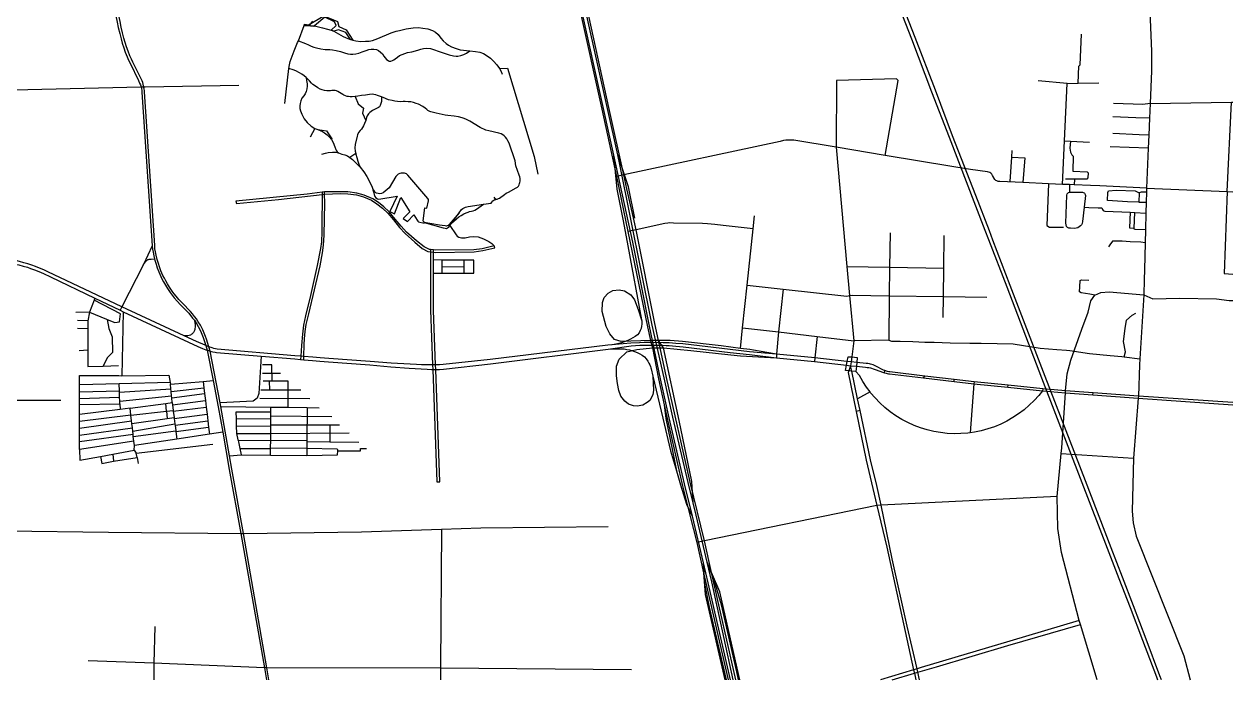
# Model space of a CAD drawing. Header units: inches. Extents: x 13425740 to 13433220, y 3664371 to 3668871.
# Drawn here: x 13428826 to 13433220, y 3664371 to 3666752 of the extents above; entities that cross this region are included whole.
import ezdxf

# ---------------------------------------------------------------- set-up
doc = ezdxf.new("R2010")
doc.units = ezdxf.units.IN
doc.header["$MEASUREMENT"] = 0

msp = doc.modelspace()

# ---------------------------------------------------------------- linework, layer by layer
for points in [[(13430469.5, 3668870.6), (13430467, 3668837.4), (13430465.4, 3668772.1), (13430465.5, 3668696.7), (13430466.6, 3668662.2), (13430468.2, 3668623.9), (13430471.7, 3668581), (13430476.1, 3668541.7), (13430484.9, 3668477.5), (13430496.1, 3668414.1), (13430526, 3668282), (13430549.9, 3668178.4), (13430636.6, 3667783.8), (13430682, 3667575.1), (13430702.2, 3667480.5), (13430725.3, 3667376.9), (13430759.8, 3667220.1), (13430806.6, 3667014), (13430851.2, 3666806.4), (13430861.8, 3666757), (13430968.7, 3666276.9), (13431037.5, 3665960.3), (13431098.4, 3665655.9)], [(13431109.5, 3665658.8), (13430991.9, 3666242.6), (13430984.2, 3666277.4), (13430871.8, 3666782.2), (13430865.8, 3666809.6), (13430820.3, 3667017.2), (13430774.9, 3667223.5), (13430739.4, 3667380), (13430716.9, 3667483.4), (13430696.6, 3667578.8), (13430651.6, 3667788.3), (13430564.2, 3668181.4), (13430540.5, 3668285.4), (13430510.3, 3668416.8), (13430498.8, 3668481), (13430490.2, 3668544.3), (13430486.6, 3668582.3), (13430483.4, 3668625.8), (13430482.4, 3668663.2), (13430481.4, 3668697.1), (13430480.5, 3668770.9), (13430480, 3668837.5), (13430482.1, 3668870.6)], [(13429129.2, 3667237.3), (13429152.5, 3666857.8), (13429154, 3666834.3), (13429154.5, 3666826.7), (13429155.3, 3666818.3), (13429156.4, 3666808.3), (13429157.7, 3666799), (13429160.1, 3666782.5), (13429164.4, 3666759.9), (13429168.6, 3666739.8), (13429173.7, 3666718.3), (13429178.7, 3666698.8), (13429183.2, 3666683.1), (13429188.2, 3666666.6), (13429194.1, 3666650.2), (13429200.4, 3666633.9), (13429205.7, 3666621.2), (13429211.1, 3666610.6)], [(13429221.6, 3666614.5), (13429216.1, 3666625), (13429210.3, 3666637.9), (13429204.1, 3666653.9), (13429198.4, 3666670), (13429193.5, 3666686.1), (13429189.1, 3666701.6), (13429184, 3666720.8), (13429179.1, 3666742.1), (13429174.9, 3666762), (13429170.7, 3666784.2), (13429168.2, 3666800.5), (13429167, 3666809.6), (13429166.1, 3666819.4), (13429165.4, 3666827), (13429164.8, 3666835.5), (13429163.4, 3666859.2), (13429139.9, 3667237.9)], [(13431838.9, 3667258.7), (13431910.5, 3667065.2), (13431973.3, 3666901.6), (13432051.5, 3666699.2), (13432124.9, 3666506.9), (13432188.8, 3666341.8)], [(13432201.3, 3666347.1), (13432138.4, 3666512.3), (13432064.4, 3666704.2), (13431986.5, 3666905.7), (13431923.1, 3667070.9), (13431852, 3667263.2)], [(13432911.3, 3666945.2), (13432923.8, 3666654.6)], [(13430844.5, 3666809.6), (13430925.7, 3666444.3)], [(13430951, 3666450), (13430871.2, 3666815.5)], [(13429820.3, 3666685.5), (13429823.1, 3666692.3), (13429844.6, 3666747.8)], [(13429845.2, 3666752.3), (13429859.3, 3666750.5), (13429916, 3666782.2), (13429965, 3666761.9), (13429970.6, 3666743.7), (13429997.2, 3666731.7), (13430020.7, 3666694.2), (13430012.1, 3666697.4), (13429995.4, 3666722.8), (13429969.4, 3666731.7), (13429951.5, 3666726.6), (13429942, 3666730.8), (13429959.9, 3666747.3), (13429954.2, 3666761.3), (13429918.7, 3666777.7), (13429881.4, 3666746), (13429878.7, 3666743.7), (13429844.6, 3666747.8), (13429845.2, 3666752.3)], [(13429844.6, 3666747.8), (13429862.6, 3666747.7), (13429881.4, 3666746), (13429911.2, 3666739.2), (13429928.8, 3666734.4), (13429942, 3666730.8), (13429951.5, 3666726.6), (13429968.6, 3666716.8), (13429985.9, 3666707.2), (13430002.3, 3666700.7), (13430012.1, 3666697.4), (13430020.7, 3666694.2), (13430032, 3666691.6), (13430049.8, 3666689.9), (13430066.5, 3666690.2), (13430080.8, 3666690.8), (13430092.2, 3666692.9), (13430112.5, 3666700.4), (13430160.5, 3666721.3), (13430178.8, 3666727.2), (13430191, 3666729.9), (13430214.6, 3666735), (13430240.9, 3666738.6), (13430260.3, 3666739.8), (13430275.2, 3666738.3), (13430293.1, 3666735.3), (13430310.1, 3666729), (13430321.2, 3666723.1), (13430331.3, 3666714.4), (13430341.2, 3666702.2), (13430349.8, 3666692.3), (13430360.6, 3666682.2), (13430368.7, 3666676.2), (13430380, 3666670.2), (13430397, 3666663.9), (13430411.7, 3666659.8), (13430423, 3666658), (13430434.3, 3666657.1), (13430446.6, 3666656.2), (13430466.6, 3666653.8), (13430483, 3666650.2), (13430496.4, 3666645.7), (13430509.9, 3666638), (13430521.8, 3666628.4), (13430532.9, 3666618), (13430544.8, 3666604.8), (13430554.4, 3666591.7), (13430560, 3666580.6), (13430563.9, 3666570.8)], [(13429873.9, 3666762.9), (13429862.6, 3666747.7)], [(13432657.9, 3666538.1), (13432660.2, 3666599.4), (13432665.3, 3666604.8), (13432669, 3666715.9)], [(13429773.4, 3666464.3), (13429788.5, 3666591.4), (13429790.9, 3666605.1), (13429793.7, 3666617.4), (13429808.2, 3666655.4)], [(13429808.2, 3666655.4), (13429820.3, 3666685.5)], [(13429823.1, 3666692.3), (13429849.4, 3666682.4), (13429859.9, 3666677.4), (13429870, 3666672.9), (13429879, 3666669), (13429889.4, 3666666), (13429904.4, 3666663), (13429920.5, 3666661), (13429937.2, 3666660.1), (13429947.4, 3666659.2), (13429959.9, 3666657.1), (13429976.6, 3666653.2), (13429991.2, 3666648.4), (13430003.2, 3666644.8), (13430012.1, 3666643), (13430021.1, 3666643), (13430031.9, 3666644.8), (13430042.3, 3666646.9), (13430055.4, 3666652.3), (13430069.5, 3666657.4), (13430079.3, 3666660.7), (13430088, 3666661.8), (13430097.2, 3666662.1), (13430106.5, 3666660.7), (13430114.6, 3666656.8), (13430122, 3666651.1), (13430128.3, 3666644.8), (13430133.4, 3666636.8), (13430138.1, 3666630.5), (13430143.2, 3666624.5), (13430148.9, 3666620.1), (13430153.4, 3666618.3), (13430159.3, 3666618.1), (13430165.5, 3666620.1), (13430170.5, 3666623), (13430175.2, 3666626.8), (13430182.9, 3666632.9), (13430191.1, 3666638.6), (13430199.8, 3666642.6), (13430220, 3666649.3), (13430234.9, 3666652.6), (13430248.6, 3666655.9), (13430260.6, 3666659.8), (13430268.6, 3666662.1), (13430277.9, 3666664.5), (13430290.1, 3666665.4), (13430303.3, 3666663.6), (13430317.6, 3666659.8), (13430331, 3666654.4), (13430348.9, 3666647.8), (13430370.7, 3666641.5), (13430386.6, 3666637.4), (13430396.1, 3666635.9), (13430403, 3666635.9), (13430413.1, 3666638.3), (13430424.8, 3666642.1), (13430434, 3666646.9), (13430446.6, 3666656.2)], [(13432923.8, 3666654.6), (13432924.5, 3666582.8), (13432918.6, 3666464.6), (13432916.4, 3666410.9), (13432913.9, 3666348.8), (13432912, 3666302.2), (13432906.1, 3666157.3), (13432905.7, 3666142.7), (13432904.8, 3666105.8), (13432903.7, 3666066.3), (13432902.1, 3666004.8), (13432900.9, 3665957.9), (13432898.3, 3665859.6)], [(13429211.1, 3666610.6), (13429242.3, 3666547.5), (13429246, 3666538.7), (13429248.8, 3666531.6), (13429251.3, 3666524.4), (13429253, 3666517.8), (13429254, 3666512.3), (13429254.4, 3666508.9), (13429254.7, 3666505.5), (13429291.9, 3665947.2), (13429293, 3665935.4), (13429294.7, 3665923.9), (13429297.2, 3665911.1), (13429300.2, 3665899.7), (13429301.4, 3665895.1), (13429305.6, 3665880.3), (13429309.9, 3665867.8), (13429315.4, 3665853.3), (13429322.8, 3665836.3), (13429328.1, 3665825.2), (13429333, 3665816), (13429339.9, 3665804.2), (13429347.3, 3665792.1), (13429357, 3665777.7), (13429364.7, 3665767.6), (13429371.5, 3665758.7), (13429382.1, 3665746.7), (13429395.1, 3665733), (13429424.4, 3665702.2), (13429438.8, 3665685), (13429445.2, 3665676.6), (13429451.6, 3665667), (13429459, 3665654.6), (13429467.3, 3665638), (13429472.3, 3665626.7), (13429476.9, 3665614.6), (13429486.5, 3665585), (13429491.7, 3665568.3)], [(13429502.1, 3665565), (13429497.1, 3665580.8), (13429488.7, 3665608.3), (13429485.3, 3665617.7), (13429480.6, 3665630.1), (13429475.5, 3665641.7), (13429466.8, 3665658.9), (13429459.1, 3665671.7), (13429452.4, 3665681.8), (13429445.8, 3665690.5), (13429438.3, 3665699.7), (13429431, 3665708.2), (13429401.5, 3665739.2), (13429388.7, 3665752.7), (13429378.4, 3665764.3), (13429371.8, 3665773), (13429364.3, 3665782.9), (13429354.8, 3665796.9), (13429347.6, 3665808.8), (13429340.8, 3665820.3), (13429336.1, 3665829.2), (13429330.9, 3665840), (13429323.7, 3665856.7), (13429318.3, 3665870.8), (13429314.1, 3665882.9), (13429310, 3665897.4), (13429305.9, 3665913.1), (13429303.5, 3665925.4), (13429301.9, 3665936.5), (13429300.8, 3665948), (13429263.7, 3666507), (13429263.3, 3666511.6), (13429262.7, 3666516.7), (13429261.8, 3666523), (13429261.5, 3666524.5), (13429260.7, 3666528.9), (13429259.4, 3666535), (13429258, 3666540), (13429255.4, 3666546.9), (13429221.6, 3666614.5)], [(13430304.2, 3666433.6), (13430300.5, 3666434.9), (13430294.2, 3666438.4), (13430289.8, 3666443.1), (13430284.4, 3666447.8), (13430275.2, 3666453.6), (13430260.1, 3666461.4), (13430251.6, 3666464.9), (13430241.6, 3666467.8), (13430232.4, 3666469.9), (13430222.3, 3666470.9), (13430211.7, 3666471.4), (13430203.7, 3666471.2), (13430194.7, 3666470.9), (13430183.2, 3666471.7), (13430174, 3666472.6), (13430163.5, 3666474.6), (13430151, 3666477.8), (13430131.6, 3666486.4), (13430124.9, 3666489), (13430121.4, 3666490.3), (13430110.8, 3666493.9), (13430104.4, 3666496.1), (13430097.8, 3666497.3), (13430093.1, 3666497.8), (13430081.4, 3666496.4), (13430067.1, 3666495), (13430052.3, 3666493), (13430038.7, 3666490.5), (13430029.3, 3666489.4), (13430018.1, 3666489), (13430010.9, 3666488.7), (13430005.1, 3666489.3), (13430000.3, 3666490.2), (13429994.2, 3666491.8), (13429988.4, 3666494.4), (13429984.1, 3666496.7), (13429972.3, 3666504.4), (13429967.1, 3666507.5), (13429961.5, 3666510), (13429957.4, 3666511.1), (13429952, 3666511.5), (13429944.8, 3666511.4), (13429939.6, 3666510.9), (13429934.8, 3666510.6), (13429926.6, 3666510.9), (13429918.5, 3666511.5), (13429909.1, 3666514.1), (13429901.8, 3666516.7), (13429894.2, 3666520.8), (13429884.8, 3666527), (13429876, 3666533.2), (13429871.1, 3666537.8), (13429863.1, 3666546.2), (13429857.3, 3666552.9), (13429851.1, 3666559.3), (13429844.3, 3666564.5), (13429835.5, 3666571.2), (13429827.2, 3666575.7), (13429813.9, 3666582.6), (13429803.7, 3666587.1), (13429788.5, 3666591.4)], [(13430554.4, 3666591.7), (13430583.4, 3666593.1)], [(13430583.4, 3666593.1), (13430679.9, 3666271.4), (13430693, 3666207.7)], [(13428683.1, 3666511.9), (13429251.3, 3666524.4), (13429261.5, 3666524.5)], [(13429261.5, 3666524.5), (13429266.5, 3666524.6), (13429606.1, 3666530.8)], [(13429851.1, 3666559.3), (13429853, 3666548.4), (13429854.2, 3666542.1), (13429854.8, 3666535.3), (13429855.4, 3666526.9), (13429853.9, 3666517.6), (13429851.2, 3666507.5), (13429847.6, 3666499.4), (13429842.6, 3666492.6), (13429836, 3666483.3), (13429831.5, 3666474), (13429829.7, 3666464.2), (13429828.8, 3666455.5), (13429828.8, 3666446.6), (13429831.2, 3666437.9), (13429835.4, 3666425.4), (13429844.5, 3666408.4), (13429855.1, 3666395.1), (13429870, 3666381.6), (13429882.9, 3666373.3), (13429893.6, 3666369.4), (13429910.5, 3666362.8), (13429918.5, 3666358.3), (13429928.2, 3666350.3), (13429936.5, 3666341.6), (13429942.9, 3666333.1), (13429949.3, 3666322.1), (13429955.4, 3666307.4), (13429958.8, 3666297), (13429961.2, 3666292.4), (13429964.5, 3666288.9), (13429968.7, 3666285.5)], [(13431956.5, 3666275.5), (13432003.1, 3666548.1), (13431997.4, 3666554.1), (13431779.2, 3666547.5), (13431777.8, 3666305.2)], [(13432617, 3666537.4), (13432512.5, 3666546.5)], [(13432600.2, 3666170.6), (13432607.4, 3666328.5), (13432617, 3666537.4)], [(13432617, 3666537.4), (13432657.9, 3666538.1), (13432732.9, 3666539.5)], [(13430029.3, 3666489.4), (13430040.8, 3666463.6), (13430059.5, 3666447.2), (13430056.6, 3666429.6), (13430068, 3666402.4)], [(13430124.9, 3666489), (13430124.9, 3666480.5), (13430124.9, 3666472), (13430123.2, 3666463.9), (13430120.8, 3666457), (13430117.4, 3666452.5), (13430114, 3666450.2), (13430108.9, 3666447.3), (13430099.5, 3666442.7), (13430092.8, 3666439), (13430087.5, 3666435.1), (13430082.9, 3666431.3), (13430078.4, 3666427), (13430075.7, 3666423.4), (13430073.2, 3666419), (13430071.1, 3666413.4), (13430068, 3666402.4), (13430063.9, 3666391.5), (13430060.1, 3666383.4), (13430056.2, 3666377.3), (13430052.2, 3666371.5), (13430048.1, 3666365.7), (13430042.2, 3666359.1), (13430038.3, 3666351), (13430036.3, 3666345.9)], [(13430324.2, 3666429.3), (13430304.2, 3666433.6)], [(13430925.7, 3666444.3), (13430979.4, 3666199), (13431020.3, 3665999.1), (13431092.4, 3665652.9), (13431103.4, 3665602.7), (13431109.9, 3665577.1), (13431131.8, 3665463.5), (13431152.9, 3665369.9), (13431164.1, 3665320.3), (13431217.8, 3665079.8), (13431247.7, 3664963.7), (13431271.2, 3664869.2), (13431296.2, 3664759.7), (13431384.7, 3664370.6)], [(13431413.1, 3664370.6), (13431324.7, 3664760.3), (13431299.4, 3664876.1), (13431247.7, 3665089.2), (13431160.8, 3665469.2), (13431137.8, 3665576.5), (13431132.3, 3665603.1), (13431118.2, 3665664.5), (13431050.4, 3666005.3), (13431041.4, 3666048.6), (13431017.2, 3666154.3), (13431005.9, 3666204.9), (13430951, 3666450)], [(13432918.6, 3666464.6), (13432892.8, 3666461.2), (13432786.2, 3666464.7)], [(13432918.6, 3666464.6), (13433214.4, 3666469.1), (13433219.6, 3666469.2)], [(13433198.5, 3666144.8), (13433214.4, 3666469.1)], [(13430407.2, 3666067.7), (13430416.4, 3666079), (13430420.9, 3666082.8), (13430425.4, 3666085.1), (13430430.9, 3666087.2), (13430440.3, 3666089.6), (13430495.6, 3666098.3), (13430524.2, 3666102.8), (13430526, 3666106), (13430529.9, 3666110.5), (13430533.8, 3666113.7), (13430536.8, 3666115.2), (13430540.5, 3666115.8), (13430542.4, 3666116.2), (13430546, 3666117.1), (13430550.3, 3666118.6), (13430553.6, 3666120.2), (13430572.1, 3666133.8), (13430578.9, 3666138), (13430586.6, 3666142.6), (13430614.8, 3666157.4), (13430619.6, 3666160.5), (13430623.3, 3666164.4), (13430625.6, 3666168.4), (13430627.2, 3666173.4), (13430628.3, 3666177.6), (13430628.7, 3666181.9), (13430628.9, 3666187), (13430628.7, 3666192.3), (13430627.8, 3666197.7), (13430626.2, 3666203.4), (13430613.6, 3666237.7), (13430610.5, 3666255.8), (13430589.3, 3666320.3), (13430585, 3666329.2), (13430580.2, 3666336.4), (13430575.4, 3666342.1), (13430570.9, 3666346.8), (13430566.8, 3666350.1), (13430560, 3666353.7), (13430552.1, 3666356.5), (13430515.8, 3666364.9), (13430504.9, 3666368), (13430497, 3666370.6), (13430490.9, 3666373.1), (13430484.4, 3666376.6), (13430446.7, 3666399.8), (13430441.2, 3666402.5), (13430434.2, 3666406.3), (13430426, 3666410), (13430418.1, 3666412.4), (13430404.6, 3666415.5), (13430389.2, 3666417.8), (13430366.4, 3666420.7), (13430356.9, 3666421.9), (13430345.9, 3666424), (13430324.2, 3666429.3)], [(13432916.4, 3666410.9), (13432866.7, 3666412.2), (13432783.9, 3666415.8)], [(13429882.9, 3666373.3), (13429865.8, 3666341.5)], [(13429893.6, 3666369.4), (13429925.3, 3666365.5), (13429944.1, 3666336.5), (13429942.9, 3666333.1)], [(13430036.3, 3666345.9), (13430030.1, 3666314.8)], [(13432334.8, 3666001.9), (13432285, 3666129.8), (13432201.3, 3666347.1)], [(13432913.9, 3666348.8), (13432878.9, 3666350.7), (13432783.2, 3666355.5)], [(13430030.1, 3666314.8), (13430028.9, 3666302.9), (13430029.7, 3666291.1), (13430031.8, 3666282.3), (13430032.2, 3666280), (13430035, 3666268.6), (13430039.2, 3666254.9), (13430043.1, 3666243.7), (13430047.2, 3666232.8)], [(13432212.7, 3666232.8), (13432198.8, 3666235.1), (13431956.5, 3666275.5), (13431777.8, 3666305.2), (13431624.5, 3666330.7), (13431612.5, 3666331.6), (13431603, 3666331.6), (13431594.6, 3666331.2), (13431586.7, 3666329.8), (13431574.3, 3666326.8), (13431005.9, 3666204.9), (13430979.4, 3666199)], [(13431777.8, 3666305.2), (13431817.2, 3665872.6), (13431826.8, 3665766.5), (13431841.8, 3665602.1), (13431834.2, 3665543.5), (13431831.9, 3665525.7), (13431830.5, 3665511.8)], [(13432188.8, 3666341.8), (13432318.3, 3666003.7)], [(13432607.4, 3666328.5), (13432629.2, 3666327.3), (13432698.2, 3666323.6)], [(13432629.2, 3666327.3), (13432627.2, 3666302.1), (13432629.5, 3666287), (13432634.2, 3666277.6), (13432639.3, 3666272.8), (13432638.6, 3666219), (13432690.3, 3666216.2), (13432694.1, 3666212.8), (13432692.8, 3666194.3), (13432689.3, 3666189.8), (13432644.5, 3666189.9), (13432610.9, 3666190)], [(13432912, 3666302.2), (13432773.7, 3666306.7)], [(13429908.2, 3666280), (13429921.1, 3666283.8), (13429931.5, 3666286.2), (13429946.8, 3666287.4), (13429959, 3666287.6), (13429968.7, 3666285.5), (13429974.5, 3666282.5), (13429980.5, 3666280.7), (13429992.1, 3666277.7), (13430001.1, 3666273.8), (13430009.9, 3666267.9), (13430019.3, 3666260.4), (13430030.4, 3666250.3), (13430047.2, 3666232.8), (13430060.8, 3666215.6), (13430071.4, 3666199.1), (13430083.5, 3666175.8), (13430090.8, 3666159.8), (13430095.4, 3666149)], [(13430031.8, 3666282.3), (13430009.9, 3666267.9)], [(13430968.7, 3666276.9), (13430980.7, 3666153.4), (13431004, 3666038.4), (13431021, 3665947.3)], [(13431046.1, 3666047.3), (13431023.6, 3666161.1), (13430984.2, 3666277.4)], [(13432410.2, 3666181.4), (13432416.4, 3666269.4), (13432418.1, 3666293.9)], [(13432416.4, 3666269.4), (13432463.1, 3666266.4), (13432456.6, 3666176.9)], [(13432266.4, 3666225), (13432212.7, 3666232.8)], [(13432701.8, 3666166.2), (13432643.1, 3666168.7), (13432626.3, 3666169.5), (13432600.2, 3666170.6), (13432549.8, 3666172.8), (13432456.6, 3666176.9), (13432372.7, 3666180.5), (13432366.9, 3666181.3), (13432362, 3666182.8), (13432358.3, 3666185), (13432355.1, 3666187.9), (13432346.5, 3666202.6), (13432343.5, 3666207.9), (13432339.9, 3666211.4), (13432335.9, 3666213.7), (13432328.5, 3666215.5), (13432266.4, 3666225)], [(13430093.7, 3666148.9), (13430096.9, 3666140.2), (13430098.4, 3666133.7), (13430101.1, 3666125.9), (13430104.7, 3666121.7), (13430110.1, 3666118.1), (13430115.2, 3666117.2), (13430181.7, 3666127.1), (13430156.1, 3666072.2), (13430171.9, 3666063.8), (13430195.2, 3666122.3), (13430228.6, 3666071.3), (13430204.4, 3666046.2), (13430219.4, 3666035.4), (13430242.6, 3666059.9), (13430254.9, 3666040.8), (13430257.3, 3666037.2), (13430259.8, 3666034.7), (13430279.8, 3666029.2), (13430280.4, 3666032.2), (13430280.9, 3666034.5), (13430278.5, 3666036.2), (13430277, 3666038.3), (13430282.7, 3666084.7), (13430289.8, 3666084.4), (13430296.1, 3666110.4), (13430296.4, 3666115.4), (13430294, 3666119.6), (13430221.5, 3666203.8), (13430215.5, 3666208.5), (13430208.9, 3666210.7), (13430202.9, 3666211.6), (13430196.8, 3666211), (13430191.3, 3666209.5), (13430186.1, 3666207.3), (13430181.1, 3666203.1), (13430177.6, 3666198.5), (13430153.5, 3666157.4), (13430131.4, 3666139.6), (13430125.2, 3666137.2), (13430119.5, 3666136.2), (13430113.7, 3666136.9), (13430107.5, 3666138.1), (13430104.4, 3666140.2), (13430101, 3666143.4), (13430097.7, 3666149.2), (13430095.4, 3666149), (13430093.7, 3666148.9)], [(13432549.8, 3666172.8), (13432544.1, 3666021.3), (13432553, 3666015.3), (13432603.9, 3666014.8)], [(13432626.3, 3666169.5), (13432625.9, 3666142.1)], [(13432644.5, 3666189.9), (13432643.1, 3666168.7)], [(13429596.3, 3666109.4), (13429597.7, 3666101), (13429751.2, 3666115.3), (13429909, 3666133.1), (13429918.5, 3666134.5), (13429976, 3666136.9), (13430002.3, 3666136), (13430034, 3666132.2), (13430060.2, 3666124.7), (13430088.9, 3666112.9), (13430108.4, 3666099.8), (13430128.3, 3666084.3), (13430147.8, 3666065.9), (13430169.1, 3666041.3), (13430191, 3666014.4), (13430211.1, 3665992.4), (13430246.2, 3665960.3), (13430273.5, 3665938), (13430293.8, 3665927.1), (13430303.6, 3665925.6), (13430313.8, 3665924), (13430320.2, 3665923.1), (13430462.2, 3665925.2), (13430493.5, 3665930), (13430537.7, 3665939.8), (13430535.3, 3665947.2), (13430491.1, 3665936.9), (13430460.5, 3665932.5), (13430321.8, 3665930.9), (13430313.8, 3665932.1), (13430303.6, 3665933.6), (13430300, 3665934.2), (13430280, 3665943.3), (13430252.5, 3665964.8), (13430216.5, 3665996.5), (13430196.9, 3666018.5), (13430174.8, 3666044.4), (13430153.3, 3666070.4), (13430133.9, 3666088.5), (13430114.7, 3666104.1), (13430093.6, 3666118.2), (13430061.9, 3666131.8), (13430035.9, 3666138.6), (13430003.3, 3666143.8), (13429974.6, 3666143.8), (13429918.4, 3666142.8), (13429909.1, 3666142.3), (13429854.9, 3666135.5), (13429596.3, 3666109.4)], [(13429909.1, 3666142.3), (13429909, 3666133.1), (13429909.4, 3666099.5), (13429908.4, 3666049.7), (13429907.9, 3665998.4), (13429906.6, 3665961.9), (13429904, 3665937.2), (13429892, 3665875.5), (13429866.8, 3665767.1), (13429849.4, 3665692.3), (13429841.9, 3665658.8), (13429837.5, 3665626.4), (13429834.5, 3665585.2), (13429832.1, 3665546), (13429831.4, 3665534.5)], [(13429843.3, 3665533.3), (13429843.4, 3665545), (13429843.8, 3665588.5), (13429845, 3665609.1), (13429847.7, 3665635.5), (13429852, 3665661.2), (13429860.5, 3665699.6), (13429902, 3665874.1), (13429910.9, 3665921.9), (13429914.7, 3665949.2), (13429916.9, 3665986.2), (13429919.1, 3666103.2), (13429918.5, 3666134.5), (13429918.4, 3666142.8)], [(13432625.9, 3666142.1), (13432670.1, 3666141.8), (13432673.3, 3666141.7), (13432676.1, 3666141), (13432678.8, 3666139.8), (13432680.6, 3666138.4), (13432682.2, 3666136.6), (13432683.4, 3666134.2), (13432684, 3666130.3), (13432679.3, 3666087.1), (13432673.7, 3666035.8), (13432671.7, 3666027.9), (13432669, 3666023.4), (13432666.2, 3666019.4), (13432661.6, 3666015.7), (13432656.2, 3666012.9), (13432650.3, 3666011.1), (13432645.6, 3666010.3), (13432629.3, 3666010.8), (13432623.1, 3666011.8), (13432618.5, 3666014.3), (13432615.2, 3666018), (13432613.6, 3666023.6), (13432612.8, 3666029.4), (13432616.2, 3666131.2), (13432618, 3666136.5), (13432621.8, 3666140.5), (13432625.9, 3666142.1)], [(13432735.8, 3666164.7), (13432701.8, 3666166.2)], [(13432906.1, 3666157.3), (13432735.8, 3666164.7)], [(13432879.2, 3666139.6), (13432878.2, 3666105.5), (13432836.6, 3666106.7), (13432764.1, 3666111.9), (13432764.8, 3666141.3), (13432767.7, 3666147.2), (13432795.2, 3666148.9), (13432864.6, 3666146.7), (13432879.2, 3666139.6)], [(13432905.7, 3666142.7), (13432887, 3666142.6), (13432879.2, 3666139.6)], [(13432906.1, 3666157.3), (13433198.5, 3666144.8), (13433219.6, 3666143.9)], [(13433198.5, 3666144.8), (13433187.6, 3665847.1), (13433219.6, 3665844.1)], [(13430379.7, 3666029.2), (13430397.5, 3666045.6), (13430406.9, 3666052.7), (13430414.9, 3666057.8), (13430424.2, 3666063.2), (13430432.5, 3666067.4), (13430440.3, 3666070.1), (13430445.5, 3666071.7), (13430452.9, 3666073.6), (13430458.8, 3666074.7), (13430464.1, 3666076.6), (13430470.9, 3666080.2), (13430495.6, 3666098.3)], [(13430540.5, 3666115.8), (13430534.4, 3666124)], [(13432679.3, 3666087.1), (13432695.9, 3666086.5)], [(13432695.9, 3666086.5), (13432729.9, 3666085.2)], [(13432729.9, 3666085.2), (13432743.9, 3666084.8)], [(13432743.9, 3666084.8), (13432745.7, 3666079.1), (13432748.6, 3666076), (13432750.8, 3666074.6), (13432754.1, 3666073.7), (13432846.4, 3666069.1), (13432863.7, 3666068.3), (13432903.7, 3666066.3)], [(13432878.2, 3666105.5), (13432904.8, 3666105.8)], [(13430407.2, 3666067.7), (13430370.7, 3666025.2), (13430367, 3666020.9), (13430364.3, 3666019.6), (13430361, 3666019.2), (13430356.7, 3666019.6), (13430345.5, 3666021.4), (13430336.1, 3666022.7), (13430280.4, 3666032.2), (13430349.5, 3666013), (13430356.1, 3666010.9), (13430361.5, 3666010.6), (13430365.4, 3666012.1), (13430369.8, 3666015.4), (13430373.7, 3666020.8), (13430379.7, 3666029.2), (13430407.2, 3666067.7)], [(13431430.3, 3665574.2), (13431437.3, 3665649.5), (13431454, 3665804.5), (13431476.1, 3666009.2), (13431481.2, 3666056.6)], [(13432846.4, 3666069.1), (13432843.9, 3666012.6), (13432861.6, 3666011.9)], [(13432902.1, 3666004.8), (13432864.3, 3666006), (13432863, 3666006.3), (13432862.1, 3666006.8), (13432861.5, 3666008.6), (13432861.6, 3666011.9), (13432863.7, 3666068.3)], [(13430370.7, 3666025.2), (13430373.7, 3666020.8), (13430397, 3665987.2), (13430400.8, 3665982.1), (13430406.3, 3665979.3), (13430415.9, 3665975.7), (13430429.4, 3665976.1), (13430444.7, 3665979.4), (13430459.9, 3665980.8), (13430476.2, 3665979.4), (13430496.3, 3665972.6), (13430515, 3665963), (13430526.3, 3665955.6), (13430535.3, 3665947.2)], [(13431476.1, 3666009.2), (13431366.8, 3666021.4), (13431337.3, 3666024.4), (13431310.5, 3666026.9), (13431291.4, 3666028), (13431186.2, 3666029.8), (13431173.5, 3666030.2), (13431165.9, 3666029.8), (13431155.1, 3666028), (13431050.4, 3666005.3), (13431020.3, 3665999.1)], [(13431973.8, 3665994.5), (13431972, 3665869.5), (13431970.9, 3665766.1), (13431969, 3665604.6), (13431841.8, 3665602.1)], [(13432318.3, 3666003.7), (13432331.8, 3665969.9)], [(13432347.7, 3665967.3), (13432334.8, 3666001.9)], [(13432167.3, 3665686.4), (13432168.2, 3665763.3), (13432169.5, 3665865.5), (13432170.9, 3665984.4)], [(13432331.8, 3665969.9), (13432397.7, 3665798.1)], [(13432410.6, 3665803.6), (13432347.7, 3665967.3)], [(13432900.9, 3665957.9), (13432885.2, 3665960.3), (13432846.8, 3665961.7), (13432817.2, 3665963.9), (13432782.8, 3665964.1), (13432772.7, 3665951), (13432768.2, 3665943.8)], [(13429497.1, 3665580.8), (13429486.5, 3665585), (13429484.1, 3665585.9), (13429452.3, 3665599.9), (13429408, 3665620.5), (13429181, 3665725.8), (13428913, 3665852.8), (13428897.8, 3665859.7), (13428882.7, 3665866), (13428867.7, 3665871.9), (13428854.5, 3665876.6), (13428839.8, 3665881.5), (13428825, 3665886), (13428809.8, 3665890.2), (13428796.5, 3665893.6), (13428782, 3665897.2), (13428770.3, 3665899.8), (13428759.7, 3665902.1), (13428746.6, 3665904.6), (13428712.8, 3665910.2)], [(13429291.9, 3665947.2), (13429260.2, 3665879.1)], [(13430303.6, 3665933.6), (13430303.6, 3665925.6), (13430303.7, 3665713), (13430310.8, 3665514.4), (13430311.3, 3665497.9), (13430325.9, 3665089.7), (13430337.6, 3665089.8), (13430322.6, 3665497.9), (13430322, 3665514.5), (13430314.7, 3665712.1), (13430314.2, 3665847.4), (13430314, 3665895.8), (13430313.8, 3665924), (13430313.8, 3665932.1)], [(13431021, 3665947.3), (13431070.7, 3665678.6), (13431071.1, 3665675.1), (13431071.3, 3665669.8), (13431071.2, 3665663.2), (13431070.5, 3665655.6), (13431068.8, 3665647.4), (13431065.9, 3665639.2), (13431061.5, 3665631.2), (13431055.4, 3665623.9), (13431047.3, 3665617.7), (13431038.6, 3665612.6), (13431030.5, 3665608.2), (13431022.8, 3665604.3), (13431015, 3665600.9), (13431006.9, 3665597.9), (13430998, 3665595.2), (13430988, 3665592.8), (13430976.5, 3665590.4), (13430963.1, 3665588.1), (13430947.6, 3665585.8)], [(13428713.4, 3665897.6), (13428744.5, 3665892.7), (13428758.4, 3665890), (13428768.4, 3665887.8), (13428780.9, 3665884.6), (13428793.7, 3665881.2), (13428807, 3665878), (13428822.6, 3665873.9), (13428838.1, 3665869.2), (13428849.7, 3665865.4), (13428863.6, 3665860.4), (13428879.7, 3665854.2), (13428897, 3665846.7), (13428921.9, 3665834.9), (13429083.1, 3665757.4), (13429175.1, 3665713.2), (13429186.3, 3665708), (13429457.1, 3665581.9), (13429474.3, 3665574.7), (13429486.8, 3665569.9), (13429491.7, 3665568.3), (13429497.2, 3665566.4)], [(13429260.2, 3665879.1), (13429181, 3665725.8), (13429175.1, 3665713.2)], [(13429260.2, 3665879.1), (13429267.3, 3665889), (13429269.9, 3665892.3), (13429272.1, 3665894.4), (13429274.1, 3665895.9), (13429276.4, 3665897), (13429278.6, 3665897.7), (13429280.8, 3665898.2), (13429284.2, 3665898.7), (13429288.5, 3665899.1), (13429300.2, 3665899.7)], [(13430314.2, 3665847.4), (13430344.9, 3665847.4), (13430424.2, 3665847.4), (13430460.7, 3665847.4), (13430460.3, 3665895.1), (13430424.3, 3665895.3), (13430344.7, 3665895.6), (13430314, 3665895.8)], [(13430344.7, 3665895.6), (13430344.8, 3665871.3), (13430344.9, 3665847.4)], [(13430344.8, 3665871.3), (13430424.2, 3665871.6)], [(13430424.3, 3665895.3), (13430424.2, 3665871.6), (13430424.2, 3665847.4)], [(13431817.2, 3665872.6), (13431972, 3665869.5), (13432169.5, 3665865.5)], [(13432718.2, 3665768.3), (13432699.6, 3665772), (13432668.5, 3665776.3), (13432662.1, 3665780.1), (13432663, 3665797.8), (13432664.5, 3665821), (13432669.7, 3665823.6), (13432696, 3665822.4)], [(13432897.4, 3665825.4), (13432896, 3665768.6), (13432881.7, 3665536.2), (13432880.3, 3665514.8), (13432876.3, 3665401.6), (13432876.1, 3665394.2), (13432858.9, 3665175.8), (13432853.7, 3664983.5), (13432856.9, 3664941), (13432868.4, 3664892.2), (13433041.3, 3664458.1), (13433065.1, 3664370.6)], [(13432898.3, 3665859.6), (13432897.4, 3665825.4)], [(13430942.2, 3665653.8), (13430927.3, 3665708.2), (13430928.5, 3665741.9), (13430935.1, 3665759.8), (13430948.8, 3665775.4), (13430966.1, 3665784.6), (13430988.8, 3665787.3), (13431008.5, 3665783.7), (13431031.8, 3665769.7), (13431044.6, 3665750.9), (13431058.1, 3665716.2), (13431070.7, 3665678.6)], [(13431454, 3665804.5), (13431585.8, 3665789.6), (13431816.9, 3665764.9), (13431826.8, 3665766.5)], [(13431585.8, 3665789.6), (13431568.5, 3665634.2), (13431561.5, 3665553.6), (13431560.8, 3665540.4)], [(13432397.7, 3665798.1), (13432524.7, 3665468.2), (13432671.3, 3665087.5)], [(13432684.4, 3665093), (13432538.1, 3665473.1), (13432410.6, 3665803.6)], [(13432611.3, 3665412.9), (13432612, 3665420.4), (13432617, 3665481.7), (13432630.4, 3665531.4), (13432670.4, 3665644.9), (13432693.4, 3665705.8), (13432703, 3665747.6), (13432718.2, 3665768.3), (13432739.4, 3665777.9), (13432769.6, 3665779.5), (13432896, 3665768.6), (13432928.7, 3665755.1), (13433026, 3665757.4), (13433160.4, 3665755.1), (13433206.4, 3665749.1), (13433219.6, 3665748.9)], [(13429083.1, 3665757.4), (13429080.3, 3665750.2), (13429063.4, 3665706.5), (13429014.1, 3665705)], [(13429063.4, 3665706.5), (13429125.2, 3665680.9), (13429128, 3665679.8), (13429156.4, 3665668.3), (13429172.5, 3665670.7), (13429176.8, 3665699.8), (13429080.3, 3665750.2)], [(13431826.8, 3665766.5), (13431837.2, 3665768.1), (13431970.9, 3665766.1), (13432168.2, 3665763.3), (13432325, 3665761)], [(13429063.4, 3665706.5), (13429058.3, 3665675), (13429020.4, 3665675.8)], [(13429186.3, 3665708), (13429181.7, 3665474.5)], [(13432825.1, 3665544.3), (13432829, 3665562.2), (13432822.4, 3665599.5), (13432828.8, 3665646.6), (13432833.7, 3665677.7), (13432854.2, 3665694.9), (13432866.8, 3665702.3)], [(13429058.3, 3665675), (13429058.3, 3665645.8), (13429020.8, 3665646.6)], [(13429058.3, 3665645.8), (13429057.5, 3665568.6), (13429026.7, 3665565.5)], [(13429128, 3665679.8), (13429134.7, 3665647), (13429146.5, 3665617.1), (13429146.9, 3665560), (13429127.6, 3665540.7), (13429113.1, 3665510.5)], [(13429445.2, 3665676.6), (13429446.1, 3665673.7), (13429446.7, 3665670.6), (13429447.1, 3665667.6), (13429447.4, 3665663.8), (13429447.6, 3665660.5), (13429447.7, 3665656.3), (13429447.5, 3665651.4), (13429447.1, 3665646.8), (13429446.7, 3665643.1), (13429445.7, 3665639.8), (13429444.5, 3665637), (13429443.1, 3665634.5), (13429441.4, 3665632.1), (13429438.4, 3665628.7), (13429436.1, 3665626.6), (13429434, 3665625.1), (13429430.4, 3665623), (13429425.8, 3665621.3), (13429421.7, 3665620.3), (13429417.8, 3665620.1), (13429408, 3665620.5)], [(13431103.4, 3665602.7), (13430996.3, 3665600.1), (13430972.4, 3665607.3), (13430955.4, 3665627.6), (13430942.2, 3665653.8)], [(13431098.4, 3665655.9), (13431138.7, 3665464.4), (13431170, 3665321.8)], [(13431184.4, 3665324.8), (13431152.7, 3665467.7), (13431109.5, 3665658.8)], [(13431437.3, 3665649.5), (13431568.5, 3665634.2), (13431709.1, 3665617.7), (13431841.8, 3665602.1)], [(13433219.6, 3665377.5), (13432876.3, 3665401.6), (13432711.5, 3665413.3), (13432612, 3665420.4), (13432528.5, 3665428.3), (13432402.5, 3665440.9), (13432279.4, 3665453.3), (13432207, 3665461.8), (13432100.1, 3665474.3), (13431972.8, 3665489.1), (13431969.5, 3665489.8), (13431964.5, 3665490.8), (13431961.3, 3665491.6), (13431958, 3665492.5), (13431954.3, 3665493.8), (13431950.4, 3665495.5), (13431944.6, 3665498.4), (13431926.9, 3665508.1), (13431919.4, 3665511.6), (13431912.8, 3665514.4), (13431907.5, 3665516.3), (13431902.5, 3665517.9), (13431898.7, 3665518.7), (13431892.5, 3665519.6), (13431886.5, 3665520.3), (13431852.4, 3665523.7), (13431831.9, 3665525.7), (13431818.4, 3665527.2), (13431816.8, 3665527.4), (13431700.8, 3665540.5), (13431561.5, 3665553.6), (13431476.8, 3665568.3), (13431463.5, 3665570), (13431430.3, 3665574.2), (13431359.5, 3665583.4), (13431219.5, 3665599.9), (13431175, 3665603.5), (13431132.3, 3665603.1), (13431103.4, 3665602.7)], [(13431207.4, 3665312.6), (13431149.7, 3665576.4), (13431132.3, 3665603.1)], [(13431709.1, 3665617.7), (13431700.8, 3665540.5), (13431699.3, 3665526.6)], [(13431969, 3665604.6), (13431979.2, 3665600.9), (13432010, 3665600.9), (13432057.1, 3665599.3), (13432099.6, 3665597.8), (13432133.5, 3665596.8), (13432191.7, 3665594.4), (13432264.3, 3665593.8), (13432305.4, 3665593.7), (13432421.4, 3665591.1), (13432519.4, 3665575.6), (13432580.1, 3665570.8)], [(13429057.5, 3665568.6), (13429058.3, 3665508.7)], [(13429491.7, 3665568.3), (13429513.1, 3665457.9), (13429531.7, 3665362.1), (13429548.1, 3665269.8), (13429572, 3665134.5), (13429613.9, 3664902.1), (13429699.7, 3664414.3)], [(13430520.7, 3665534.1), (13430349.6, 3665515.7), (13430335.9, 3665515), (13430322.9, 3665514.5), (13430322, 3665514.5), (13430310.8, 3665514.4), (13430306.2, 3665514.3), (13430289.3, 3665514.4), (13430270.9, 3665514.9), (13430252.7, 3665515.5), (13430229, 3665516.8), (13430159.9, 3665521.3), (13430084.2, 3665526.8), (13429933.6, 3665537.8), (13429902.5, 3665540.1), (13429875.5, 3665542.3), (13429843.4, 3665545), (13429832.1, 3665546), (13429809.7, 3665547.9), (13429527.7, 3665572.3), (13429521.4, 3665573.4), (13429516.4, 3665574.5), (13429509.8, 3665576.4), (13429497.1, 3665580.8)], [(13429497.2, 3665566.4), (13429502.1, 3665565), (13429512.7, 3665562.4), (13429520.1, 3665561), (13429525.8, 3665560.1), (13429688.1, 3665546.7), (13429809.9, 3665536.6), (13429831.4, 3665534.5), (13429843.3, 3665533.3), (13429873.9, 3665530.4), (13429901.5, 3665527.8), (13429932.7, 3665525.6), (13430083.2, 3665514.6), (13430159, 3665507.5), (13430225.9, 3665502.8), (13430291, 3665498.6), (13430306.4, 3665498), (13430311.3, 3665497.9), (13430322.6, 3665497.9), (13430336.4, 3665498.3), (13430350.9, 3665499.3), (13430521.5, 3665518.1)], [(13429708.5, 3664414.3), (13429623.4, 3664902.4), (13429581.5, 3665136.1), (13429573.1, 3665183.8), (13429541.2, 3665363.9), (13429538.7, 3665376.8), (13429502.1, 3665565)], [(13431393.1, 3665570.2), (13431220.7, 3665590.7), (13431195.1, 3665592.9), (13431170.8, 3665594.6), (13431160.1, 3665595.2), (13431148.5, 3665595.4), (13431102, 3665595.9), (13431080.5, 3665595.8), (13431062.8, 3665595.2), (13431032.1, 3665593.2), (13430947.6, 3665585.8), (13430520.7, 3665534.1)], [(13430521.5, 3665518.1), (13430949.1, 3665571.7), (13431033.1, 3665583.4), (13431063.9, 3665585.8), (13431080.8, 3665586.4), (13431102.7, 3665586.2), (13431148.3, 3665585.8), (13431159.7, 3665585.5), (13431170.8, 3665584.8), (13431195, 3665583), (13431221.3, 3665580.2), (13431392, 3665559.9)], [(13430949.1, 3665571.7), (13430966.7, 3665572.9), (13430981.9, 3665573.3), (13430995.1, 3665573.2), (13431006.8, 3665572.5), (13431017.1, 3665571.1), (13431026.6, 3665569.2), (13431035.6, 3665566.6), (13431044.4, 3665563.9), (13431054.2, 3665560.2), (13431063.9, 3665555.3), (13431072.9, 3665550), (13431080.9, 3665543.5), (13431087.6, 3665536.3), (13431093, 3665528.8), (13431097.3, 3665521.4), (13431100.5, 3665514.5), (13431102.9, 3665508.4), (13431104.4, 3665503.5), (13431105.3, 3665500.3), (13431111.8, 3665473.2), (13431148.3, 3665321.2)], [(13430979.6, 3665475.1), (13430978.9, 3665509.5), (13430988.8, 3665535.3), (13431017.5, 3665562.6), (13431053.2, 3665570.9), (13431109.9, 3665577.1)], [(13431109.9, 3665577.1), (13431137.8, 3665576.5), (13431149.7, 3665576.4), (13431200.5, 3665571.9), (13431249.2, 3665566.4), (13431395, 3665550.9), (13431430.6, 3665548.1), (13431560.8, 3665540.4), (13431699.3, 3665526.6), (13431815.9, 3665513.4), (13431830.5, 3665511.8), (13431851.2, 3665509.7), (13431885, 3665506.3), (13431890.6, 3665505.7), (13431896.2, 3665504.9), (13431902.6, 3665503.5), (13431906.4, 3665502.6), (13431912.9, 3665500.6), (13431919.9, 3665498.1), (13431949.9, 3665486.9), (13431953, 3665486), (13431955.2, 3665485.3), (13431959.3, 3665484.2), (13431962.8, 3665483.4), (13431968.2, 3665482.3), (13431971.9, 3665481.6), (13432094.8, 3665467.2), (13432206.3, 3665454.2), (13432278.6, 3665445.8), (13432401.9, 3665433.4), (13432527.7, 3665420.7), (13432611.3, 3665412.9)], [(13431392, 3665559.9), (13431463, 3665552.3), (13431560.8, 3665540.4)], [(13431561.5, 3665553.6), (13431463.4, 3665562.3), (13431393.1, 3665570.2)], [(13432580.1, 3665570.8), (13432615.6, 3665568)], [(13432615.6, 3665568), (13432627.2, 3665567.1), (13432698.9, 3665556.6), (13432773.7, 3665548.4), (13432816.7, 3665545.6), (13432825.1, 3665544.3), (13432881.7, 3665536.2)], [(13429058.3, 3665508.7), (13429113.1, 3665510.5), (13429169.8, 3665512.3)], [(13429688.1, 3665546.7), (13429679.1, 3665411), (13429673.1, 3665393.8), (13429659.3, 3665383.2), (13429538.7, 3665376.8)], [(13429727.4, 3665455.3), (13429727.1, 3665514.4), (13429692.8, 3665514.4)], [(13431821.6, 3665544.5), (13431834.2, 3665543.5), (13431854, 3665541.9), (13431852.4, 3665523.7), (13431851.2, 3665509.7), (13431849.6, 3665490.9), (13431834.6, 3665492), (13431823.3, 3665492.8), (13431812.2, 3665493.7), (13431815.9, 3665513.4), (13431818.4, 3665527.2), (13431821.6, 3665544.5)], [(13431830.5, 3665511.8), (13431823.3, 3665492.8), (13431820.9, 3665486.5), (13431850.4, 3665345), (13431887.2, 3665168.3), (13431925.9, 3665003.9), (13431961.5, 3664852.8), (13432059.1, 3664406.9), (13432062.2, 3664394.3), (13432067.3, 3664370.6)], [(13432080.3, 3664370.6), (13432074.7, 3664398), (13432071.7, 3664410.6), (13432036.2, 3664565.7), (13431981.5, 3664809.6), (13431940.9, 3665004.6), (13431925.9, 3665077.1), (13431902.2, 3665169.8), (13431864.7, 3665348.4), (13431855.6, 3665391.6), (13431834.6, 3665492), (13431830.5, 3665511.8)], [(13429548.1, 3665269.8), (13429500, 3665262.6), (13429381.5, 3665244.9), (13429226.9, 3665221.9), (13429225.1, 3665237.4), (13429028.1, 3665206.7), (13429028, 3665236.4), (13429028, 3665259.8), (13429028, 3665285.1), (13429027.9, 3665308.5), (13429027.9, 3665334.7), (13429027.8, 3665371.2), (13429027.8, 3665392.5), (13429027.7, 3665416.2), (13429027.7, 3665442.1), (13429027.6, 3665475.8), (13429170.2, 3665476.7)], [(13429170.2, 3665476.7), (13429181.7, 3665474.5), (13429352.4, 3665477.5), (13429357.1, 3665451.2), (13429358.3, 3665444.4), (13429477.3, 3665454.8), (13429513.1, 3665457.9)], [(13429692.8, 3665484.8), (13429758.3, 3665484.8)], [(13431111.8, 3665473.2), (13431114.5, 3665423), (13431110.9, 3665405.6), (13431100.8, 3665385.9), (13431090.6, 3665377.5), (13431074.6, 3665368.8), (13431054.6, 3665364.5), (13431040.9, 3665365.6), (13431023, 3665372), (13431009.3, 3665383), (13430995.5, 3665400.8), (13430988.2, 3665421.8), (13430983.4, 3665446.5), (13430979.6, 3665475.1)], [(13431862.2, 3665475.9), (13431849.6, 3665490.9)], [(13432528.5, 3665428.3), (13432527.7, 3665420.7), (13432514.6, 3665403.8), (13432497.8, 3665385.3), (13432479.9, 3665368), (13432461, 3665351.7), (13432441, 3665336.8), (13432420.2, 3665323), (13432398.5, 3665310.7), (13432376.2, 3665299.7), (13432353.1, 3665290.1), (13432329.5, 3665282.1), (13432305.5, 3665275.5), (13432281.1, 3665270.4), (13432265.1, 3665268.1), (13432256.4, 3665266.9), (13432231.5, 3665264.9), (13432206.6, 3665264.5), (13432181.7, 3665265.7), (13432156.9, 3665268.5), (13432132.3, 3665272.7), (13432108.1, 3665278.6), (13432084.3, 3665285.9), (13432060.9, 3665294.7), (13432038.2, 3665305), (13432016.2, 3665316.7), (13431994.9, 3665329.7), (13431974.5, 3665344.1), (13431955.1, 3665359.7), (13431936.7, 3665376.5), (13431919.3, 3665394.4), (13431903.1, 3665413.4), (13431901, 3665416.2), (13431888.2, 3665433.3), (13431874.5, 3665454.2), (13431862.2, 3665475.9)], [(13431953, 3665486), (13431954.3, 3665493.8)], [(13432094.8, 3665467.2), (13432100.1, 3665474.3)], [(13429357.1, 3665451.2), (13429171.8, 3665446.1), (13429027.7, 3665442.1)], [(13429174.3, 3665373.3), (13429174, 3665382.6), (13429173.5, 3665397.3), (13429172.8, 3665415.8), (13429172.7, 3665420.6), (13429171.8, 3665446.1)], [(13429172.8, 3665415.8), (13429359.8, 3665427.8)], [(13429364.1, 3665377.9), (13429362.7, 3665394.6), (13429362, 3665402.5), (13429360.6, 3665418.2), (13429359.8, 3665427.8), (13429358.3, 3665444.4)], [(13429360.6, 3665418.2), (13429480, 3665431.9)], [(13429477.3, 3665454.8), (13429480, 3665431.9), (13429482.4, 3665411.3), (13429485.4, 3665385.8), (13429488.3, 3665361.5), (13429491.3, 3665335.9), (13429494.1, 3665311.9), (13429496.9, 3665288.1), (13429500, 3665262.6)], [(13429686.9, 3665423.7), (13429717.8, 3665424.3), (13429831.6, 3665424.2)], [(13429785.6, 3665360.5), (13429785.9, 3665455.2), (13429727.4, 3665455.3), (13429717.3, 3665455.4), (13429695.2, 3665455.4)], [(13429717.3, 3665455.4), (13429717.8, 3665424.3)], [(13432206.3, 3665454.2), (13432207, 3665461.8)], [(13432279.4, 3665453.3), (13432278.6, 3665445.8), (13432265.1, 3665268.1)], [(13432401.9, 3665433.4), (13432402.5, 3665440.9)], [(13428959.3, 3665385.4), (13428739.3, 3665384.8)], [(13429027.7, 3665416.2), (13429172.7, 3665420.6)], [(13429027.8, 3665392.5), (13429173.5, 3665397.3)], [(13429174, 3665382.6), (13429362, 3665402.5)], [(13429362.7, 3665394.6), (13429482.4, 3665411.3)], [(13429365.3, 3665369.1), (13429485.4, 3665385.8)], [(13429683, 3665394.3), (13429864.4, 3665392.8)], [(13431901, 3665416.2), (13431855.6, 3665391.6)], [(13432726.2, 3664370.6), (13432666, 3664571.8), (13432661.1, 3664586.5), (13432597.3, 3664832.6), (13432583, 3664920.8), (13432581.2, 3665036.1), (13432595.9, 3665192.6), (13432597.9, 3665213.4), (13432611.3, 3665412.9)], [(13432611.3, 3665412.9), (13432710.6, 3665405.9), (13432876.1, 3665394.2), (13433219.6, 3665369.5)], [(13432710.6, 3665405.9), (13432711.5, 3665413.3)], [(13429027.8, 3665371.2), (13429174.3, 3665373.3), (13429174.9, 3665352.5)], [(13429225.1, 3665237.4), (13429223.2, 3665254.6), (13429222.2, 3665263.4), (13429221, 3665273.9), (13429219.6, 3665285.5), (13429217.8, 3665301.3), (13429216.7, 3665310.9), (13429214.4, 3665331.5), (13429211.5, 3665357), (13429174.9, 3665352.5), (13429027.9, 3665334.7)], [(13429211.5, 3665357), (13429341.1, 3665374.8), (13429364.1, 3665377.9), (13429365.3, 3665369.1), (13429367.9, 3665349.3), (13429368.3, 3665346.1), (13429371.2, 3665323.8), (13429371.7, 3665320.1), (13429374.3, 3665300.1), (13429374.9, 3665295.7), (13429377.5, 3665275.6), (13429377.9, 3665272.7), (13429381.5, 3665244.9)], [(13429214.4, 3665331.5), (13429343.5, 3665346.9), (13429341.1, 3665374.8)], [(13429343.5, 3665346.9), (13429367.9, 3665349.3)], [(13429343.5, 3665346.9), (13429345.6, 3665320.1)], [(13429368.3, 3665346.1), (13429488.3, 3665361.5)], [(13429371.7, 3665320.1), (13429491.3, 3665335.9)], [(13429541.2, 3665363.9), (13429723.3, 3665361.4), (13429785.6, 3665360.5), (13429854.6, 3665359.6), (13429899.2, 3665359)], [(13429723.1, 3665343.3), (13429596, 3665343.1), (13429596.7, 3665320.2), (13429597.5, 3665293.2), (13429598.4, 3665266), (13429602.9, 3665242.8), (13429604.3, 3665239.5), (13429606, 3665235.7), (13429610.5, 3665211.3), (13429614.9, 3665187.7)], [(13429722.1, 3665186.9), (13429722.2, 3665211.5), (13429722.3, 3665213.8), (13429722.4, 3665240.8), (13429722.6, 3665265.8), (13429722.8, 3665292), (13429722.8, 3665297.4), (13429723, 3665319.2), (13429723, 3665329.3), (13429723.1, 3665343.3), (13429723.3, 3665361.4)], [(13429854.6, 3665359.6), (13429854.4, 3665240), (13429854.4, 3665236.3), (13429854.3, 3665212.1), (13429854.3, 3665185.9)], [(13431152.9, 3665369.9), (13431158.7, 3665320)], [(13431864.7, 3665348.4), (13431850.4, 3665345)], [(13429214.4, 3665331.5), (13429027.9, 3665308.5)], [(13429028, 3665285.1), (13429216.7, 3665310.9)], [(13429217.8, 3665301.3), (13429345.6, 3665320.1), (13429371.2, 3665323.8)], [(13429221, 3665273.9), (13429374.3, 3665300.1)], [(13429374.9, 3665295.7), (13429494.1, 3665311.9)], [(13429596.7, 3665320.2), (13429723, 3665319.2)], [(13429597.5, 3665293.2), (13429722.8, 3665292)], [(13429722.8, 3665297.4), (13429937, 3665296.7), (13429972.1, 3665296.6)], [(13429723, 3665329.3), (13429944.7, 3665326.7)], [(13429937, 3665296.7), (13429937, 3665235.4)], [(13431148.3, 3665321.2), (13431175.1, 3665202.1), (13431197.5, 3665130.1)], [(13431158.7, 3665320), (13431183.2, 3665202.7), (13431197.5, 3665130.1), (13431212, 3665079.1), (13431233.9, 3665008.5)], [(13431170, 3665321.8), (13431225.5, 3665083.1), (13431254.4, 3664965.2), (13431294.7, 3664796.1), (13431310.8, 3664723.1), (13431392.2, 3664370.6)], [(13431403.9, 3664370.6), (13431326.4, 3664726.2), (13431309.1, 3664798.2), (13431268.4, 3664968.3), (13431258.2, 3665013), (13431240.4, 3665087.1), (13431184.4, 3665324.8)], [(13431252.9, 3665091.5), (13431207.4, 3665312.6)], [(13429028, 3665259.8), (13429219.6, 3665285.5)], [(13429028, 3665236.4), (13429222.2, 3665263.4)], [(13429223.2, 3665254.6), (13429377.5, 3665275.6)], [(13429377.9, 3665272.7), (13429496.9, 3665288.1)], [(13429598.4, 3665266), (13429722.6, 3665265.8), (13430008.3, 3665267.4)], [(13429028.1, 3665206.7), (13429028.4, 3665168.3), (13429103.4, 3665182), (13429148.1, 3665190.2), (13429226.6, 3665204.5), (13429226.9, 3665221.9)], [(13429226.6, 3665204.5), (13429234, 3665194.3), (13429512.2, 3665226.6)], [(13429604.3, 3665239.5), (13429722.4, 3665240.8)], [(13429610.5, 3665211.3), (13429722.2, 3665211.5)], [(13429722.3, 3665213.8), (13429854.3, 3665212.1), (13429964.6, 3665210.3), (13429966, 3665202.2), (13430049.3, 3665202.2), (13430048.7, 3665211.1), (13430070.4, 3665210.9)], [(13429722.4, 3665240.8), (13429854.4, 3665240)], [(13429854.4, 3665236.3), (13429937, 3665235.4), (13430042.6, 3665234.3)], [(13429103.4, 3665182), (13429109.1, 3665156.7), (13429150.9, 3665165.3), (13429237.5, 3665178.3), (13429234, 3665194.3)], [(13429148.1, 3665190.2), (13429150.9, 3665165.3)], [(13429237.5, 3665178.3), (13429240.9, 3665155.9)], [(13429573.1, 3665183.8), (13429614.9, 3665187.7), (13429722.1, 3665186.9), (13429854.3, 3665185.9), (13429965, 3665188.2)], [(13429965, 3665188.2), (13429966, 3665202.2)], [(13432595.9, 3665192.6), (13432858.9, 3665175.8)], [(13431258.2, 3665013), (13431252.9, 3665091.5)], [(13432671.3, 3665087.5), (13432763, 3664849), (13432805.7, 3664739.1), (13432846.3, 3664632.7), (13432891.5, 3664514.8), (13432941.8, 3664381.6), (13432945.6, 3664370.6)], [(13432959.9, 3664370.6), (13432954.7, 3664385.6), (13432905.2, 3664518.4), (13432858.5, 3664639), (13432818.7, 3664743.9), (13432777, 3664850.1), (13432684.4, 3665093)], [(13432581.2, 3665036.1), (13431940.9, 3665004.6), (13431925.9, 3665003.9), (13431299.4, 3664876.1), (13431271.2, 3664869.2)], [(13431233.9, 3665008.5), (13431254.4, 3664965.2)], [(13427969, 3664920.5), (13427980.1, 3664920.4), (13428026.1, 3664919.9), (13428400.6, 3664915.7), (13428761.4, 3664911.6), (13429133.1, 3664907.5), (13429613.9, 3664902.1)], [(13429613.9, 3664902.1), (13429623.4, 3664902.4), (13430052, 3664907.7), (13430343.6, 3664917.7), (13430486.7, 3664922.5), (13430949.5, 3664927.5)], [(13430343.6, 3664917.7), (13430339.6, 3664418.4), (13430339.6, 3664412.6), (13430339.4, 3664370.6)], [(13431294.7, 3664796.1), (13431299.8, 3664720.9)], [(13431335.8, 3664729), (13431309.1, 3664798.2)], [(13431296.2, 3664759.7), (13431301.7, 3664681.1), (13431372.9, 3664370.6)], [(13431299.8, 3664720.9), (13431316.6, 3664634.8), (13431378.6, 3664370.6)], [(13431427.6, 3664370.6), (13431354.6, 3664690), (13431324.7, 3664760.3)], [(13431417, 3664399.5), (13431361, 3664643.1), (13431335.8, 3664729)], [(13429300.9, 3664563.7), (13429297.3, 3664430.6), (13429297.2, 3664370.6)], [(13432661.1, 3664586.5), (13432408.5, 3664511.2), (13432086.7, 3664415.1), (13432071.7, 3664410.6)], [(13432074.7, 3664398), (13432142.8, 3664418.1), (13432402, 3664495.1), (13432666, 3664571.8)], [(13429699.7, 3664414.3), (13429297.3, 3664430.6), (13429059.6, 3664439)], [(13431034.5, 3664407.3), (13430339.6, 3664412.6), (13429708.5, 3664414.3), (13429699.7, 3664414.3)], [(13429699.7, 3664414.3), (13429707.5, 3664370.6)], [(13429716.2, 3664370.6), (13429708.5, 3664414.3)], [(13431423.3, 3664370.6), (13431417, 3664399.5)], [(13432071.7, 3664410.6), (13432059.1, 3664406.9), (13431938.7, 3664370.6)], [(13431981.6, 3664370.6), (13432062.2, 3664394.3), (13432074.7, 3664398)]]:
    msp.add_lwpolyline(points)

doc.saveas('drawing.dxf')
